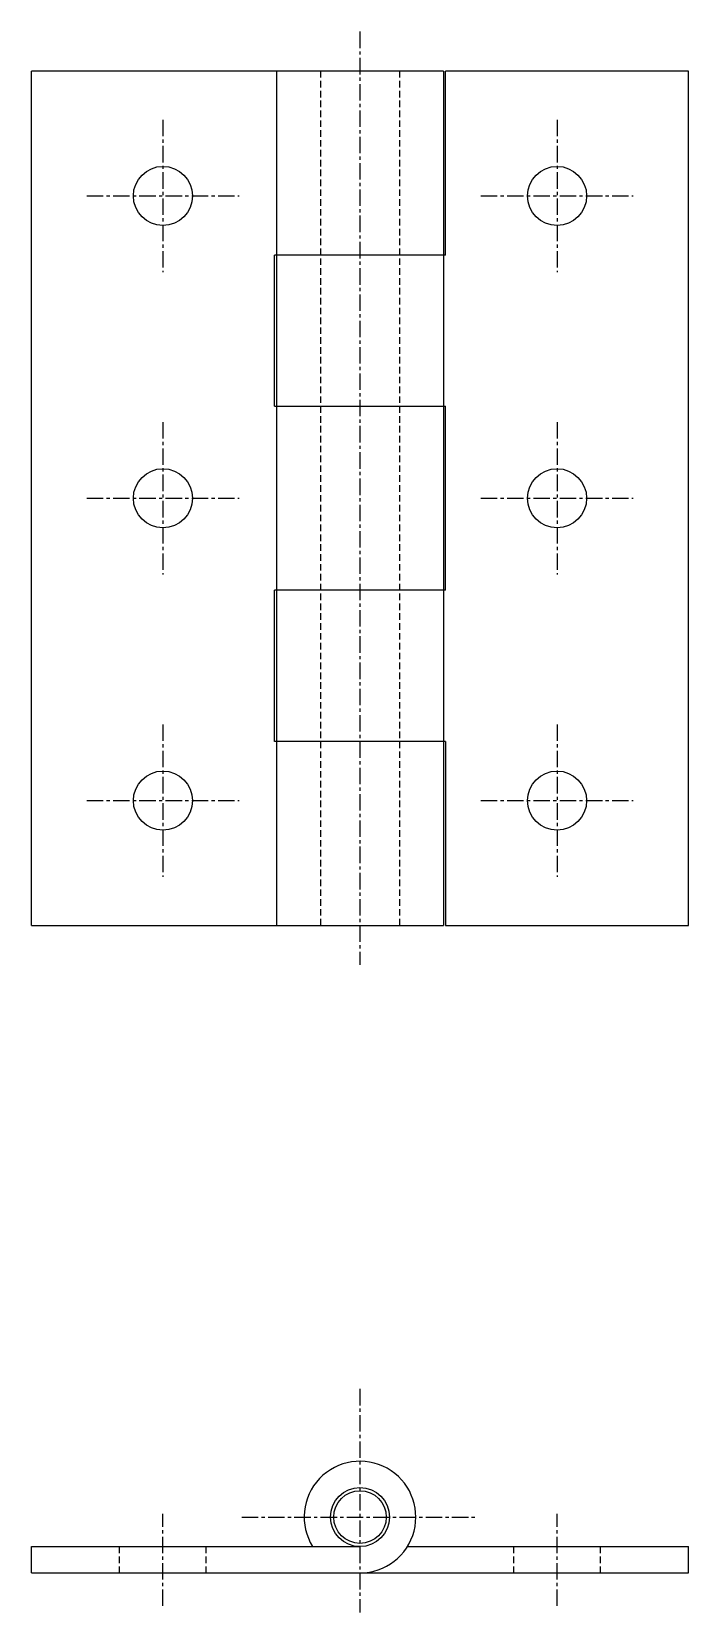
# Model space of a CAD drawing. Extents: x -25 to 25, y -47 to 73.
import ezdxf

# ---------------------------------------------------------------- set-up
doc = ezdxf.new("R2010")
doc.units = 0
doc.linetypes.add('CENTER', pattern=[2, 1.25, -0.25, 0.25, -0.25])
doc.linetypes.add('DASHED', pattern=[0.75, 0.5, -0.25])
doc.layers.get('0').update_dxf_attribs({"linetype": 'CONTINUOUS'})
doc.layers.add('CENTER', color=1, linetype='CENTER')

msp = doc.modelspace()

# ---------------------------------------------------------------- linework, layer by layer
at = {"color": 7, "linetype": 'CONTINUOUS'}
for p, q in [((6.35, 70), (-25, 70)), ((-25, 5), (-25, 70)), ((-6.35, 70), (-6.35, 5)), ((6.35, 70), (6.35, 5)), ((6.5, 56), (6.5, 70)), ((25, 70), (6.5, 70)), ((25, 5), (25, 70)), ((-6.5, 44.5), (-6.5, 56)), ((6.5, 56), (-6.5, 56)), ((-6.5, 44.5), (6.5, 44.5)), ((6.5, 30.5), (6.5, 44.5)), ((6.5, 30.5), (-6.5, 30.5)), ((-6.5, 19), (-6.5, 30.5)), ((6.5, 19), (-6.5, 19)), ((6.5, 19), (6.5, 5)), ((-25, 5), (6.35, 5)), ((6.5, 5), (25, 5)), ((-25, -42.25), (0, -42.25)), ((-25, -44.25), (-25, -42.25)), ((3.61, -42.25), (25, -42.25)), ((25, -44.25), (25, -42.25)), ((-25, -44.25), (25, -44.25))]:
    msp.add_line(p, q, dxfattribs=at)
at = {"color": 3, "linetype": 'DASHED'}
for p, q in [((-3, 70), (-3, 5)), ((3, 70), (3, 5)), ((-18.3, -44.25), (-18.3, -42.25)), ((-11.7, -44.25), (-11.7, -42.25)), ((11.7, -44.25), (11.7, -42.25)), ((18.3, -44.25), (18.3, -42.25))]:
    msp.add_line(p, q, dxfattribs=at)
at = {"color": 7, "linetype": 'CONTINUOUS'}
for centre, radius in [((-15, 60.5), 2.25), ((15, 60.5), 2.25), ((-15, 37.5), 2.25), ((15, 37.5), 2.25), ((-15, 14.5), 2.25), ((15, 14.5), 2.25), ((0, -40), 2.25), ((0, -40), 2)]:
    msp.add_circle(centre, radius, dxfattribs=at)
msp.add_arc((0, -40), 4.25, 270, 211.9657, dxfattribs=at)
at = {"layer": 'CENTER', "color": 1, "linetype": 'CENTER'}
for p, q in [((0, 73), (0, 2)), ((-15, 66.3), (-15, 54.7)), ((15, 66.3), (15, 54.7)), ((-20.8, 60.5), (-9.2, 60.5)), ((9.2, 60.5), (20.8, 60.5)), ((-15, 43.3), (-15, 31.7)), ((15, 43.3), (15, 31.7)), ((-20.8, 37.5), (-9.2, 37.5)), ((9.2, 37.5), (20.8, 37.5)), ((-15, 20.3), (-15, 8.7)), ((15, 20.3), (15, 8.7)), ((-20.8, 14.5), (-9.2, 14.5)), ((9.2, 14.5), (20.8, 14.5)), ((0, -30.25), (0, -47.25)), ((-15, -46.75), (-15, -39.75)), ((-9, -40), (9, -40)), ((15, -46.75), (15, -39.75))]:
    msp.add_line(p, q, dxfattribs=at)

doc.saveas('drawing.dxf')
